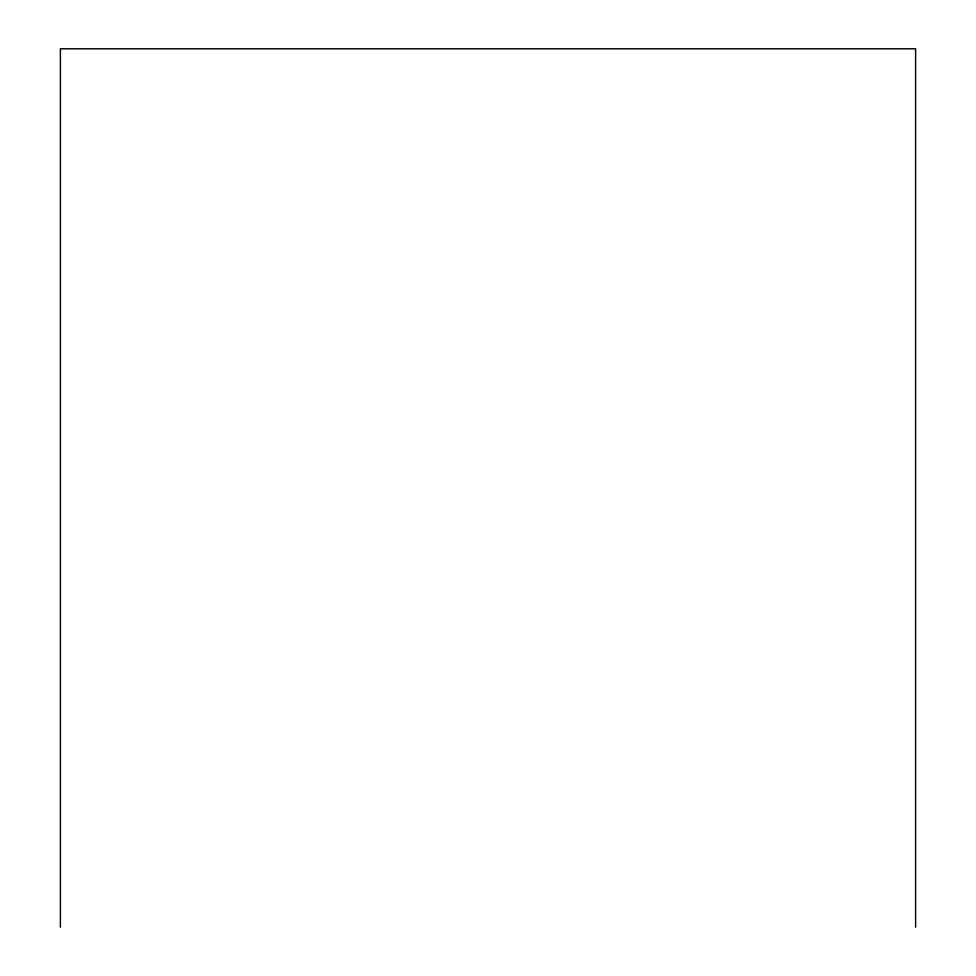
<?xml version="1.0" encoding="UTF-8"?>
<svg xmlns="http://www.w3.org/2000/svg" width="976" height="976" viewBox="0 0 976 976"><rect width="100%" height="100%" fill="white"/><g stroke="black" fill="none" stroke-linecap="round" stroke-linejoin="round"><path stroke-width="1.46" d="M915.61 927.2L915.61 48.8L60.39 48.8L60.39 927.2"/></g></svg>
